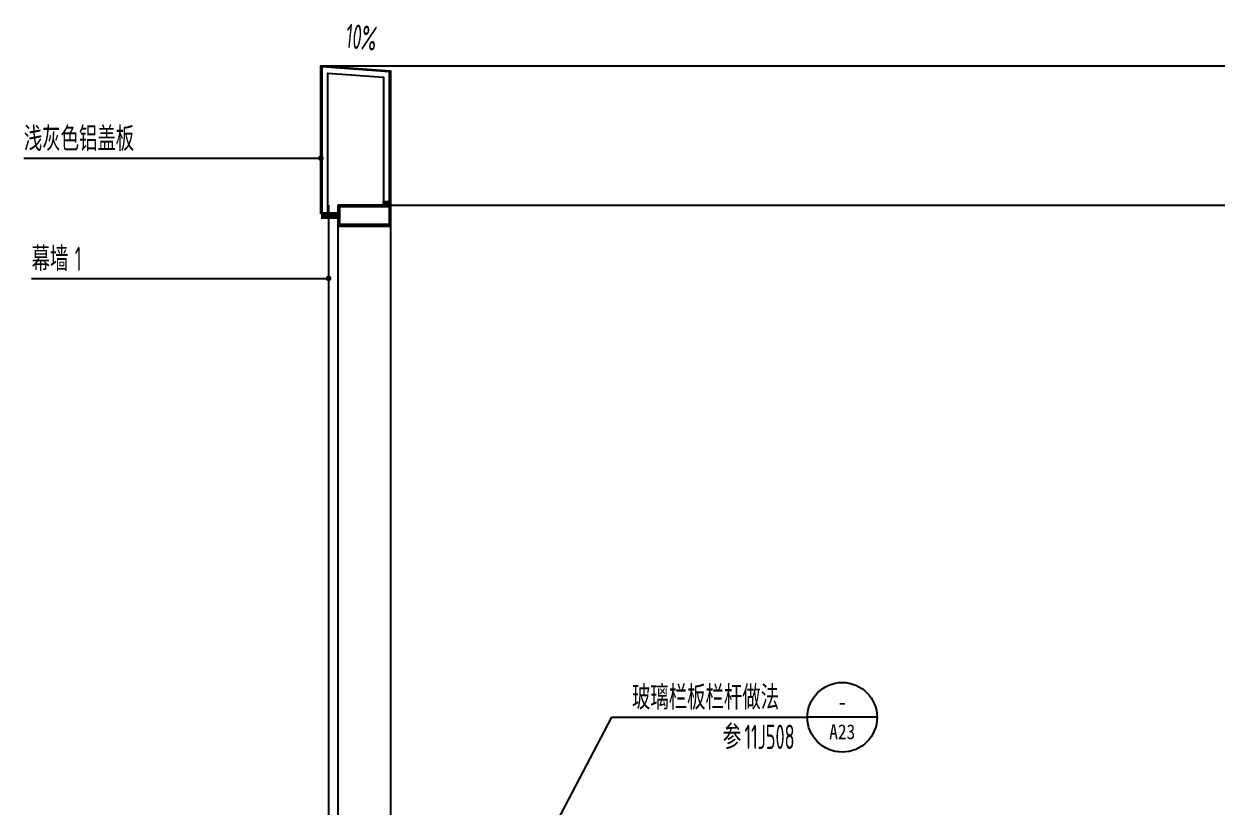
# Model space of a CAD drawing. Extents: x 198753 to 882193, y -399300 to 132460.
# Drawn here: x 356412 to 359836, y -59169 to -56925 of the extents above; entities that cross this region are included whole.
import ezdxf
from ezdxf.enums import TextEntityAlignment as Align

# ---------------------------------------------------------------- set-up
doc = ezdxf.new("R2010")
doc.units = 0
doc.header["$LTSCALE"] = 1000
doc.header["$MEASUREMENT"] = 0
for name, color, linetype in [('00-图签', 7, 'Continuous'), ('01-标注_符号', 200, 'Continuous'), ('02-TEXT_标注', 130, 'Continuous'), ('A-D-玻璃剖线', 130, 'Continuous'), ('A-D-金属剖线', 200, 'Continuous'), ('A-D-金属看线', 205, 'Continuous'), ('A-D_龙骨', 131, 'Continuous'), ('A-金属背板', 30, 'Continuous'), ('钢龙骨', 173, 'Continuous')]:
    doc.layers.add(name, color=color, linetype=linetype)
doc.styles.add('_TCH_DIM', font='ROS1', dxfattribs={"width": 0.8, "bigfont": 'JD'})
doc.styles.add('_TCH_LABEL', font='STXIHEI.TTF', dxfattribs={"width": 0.75})

# ---------------------------------------------------------------- blocks, each defined once
blk = doc.blocks.new('A$C643B6CAF')
at = {"layer": '钢龙骨', "const_width": 10}
blk.add_lwpolyline([(0, -1.6), (-28, -1.6)], dxfattribs=at)
at = {"layer": '钢龙骨'}
for points in [[(0, 28.4), (0, -31.6), (150, -31.6), (150, 28.4)], [(4, 24.4), (4, -27.6), (146, -27.6), (146, 24.4)]]:
    blk.add_lwpolyline(points, close=True, dxfattribs=at)
blk = doc.blocks.new('*U30')
at = {"layer": '01-标注_符号'}
blk.add_lwpolyline([(-850, -510.3), (28, -510.3)], dxfattribs=at)
at = {"layer": '01-标注_符号', "const_width": 8}
blk.add_lwpolyline([(24, -510.3, 1), (32, -510.3, 1)], format="xyb", close=True, dxfattribs=at)
at = {"layer": 'A-D-玻璃剖线'}
for points in [[(0, 3300), (0, -2300)], [(28, -2300), (28, 3300)]]:
    blk.add_lwpolyline(points, dxfattribs=at)
at = {"layer": 'A-金属背板'}
blk.add_lwpolyline([(38, -60), (48, -60), (48, -900), (38, -900)], close=True, dxfattribs=at)
at = {"layer": '钢龙骨'}
blk.add_lwpolyline([(178, 3300), (178, -2300)], dxfattribs=at)
for p in [(28, 871.8), (28, -28.4)]:
    blk.add_blockref('A$C643B6CAF', p, dxfattribs=at)
at = {"layer": '钢龙骨', "xscale": -1, "rotation": 180}
blk.add_blockref('A$C643B6CAF', (28.1, -931.6), dxfattribs=at)
at = {"layer": '02-TEXT_标注', "style": '_TCH_DIM'}
for s, height, width, p in [('幕墙', 69.46, 0.8, (-850, -489.3)), ('2', 70, 0.64, (-725.8, -489.3))]:
    blk.add_text(s, height=height, dxfattribs=dict(at, width=width)).set_placement(p)
blk = doc.blocks.new('kyuhtr')
at = {"const_width": 20}
blk.add_lwpolyline([(50, 0), (0, 0)], dxfattribs=at)
blk.add_lwpolyline([(50, -30), (200, -30), (200, 30), (50, 30)], close=True)
blk = doc.blocks.new('hytkuy1')
at = {"layer": '钢龙骨'}
h = blk.add_hatch(color=256, dxfattribs=at)
h.dxf.hatch_style = 1
h.paths.add_polyline_path([(178, -400), (158, -400), (158, -390), (178, -390)])
at = {"layer": '01-标注_符号'}
blk.add_lwpolyline([(1, 35.2, 0, 0, 0), (110.1, 23.7, 16, 0, 0), (169.7, 17.4, 0, 0, 0)], format="xyseb", dxfattribs=at)
blk.add_lwpolyline([(-874.9, -265.5), (-22, -265.5)], dxfattribs=at)
at = {"layer": '01-标注_符号', "const_width": 8}
blk.add_lwpolyline([(-26, -265.5, 1), (-18, -265.5, 1)], format="xyb", close=True, dxfattribs=at)
at = {"layer": 'A-D-金属剖线'}
for points in [[(-22, -424.8), (-22, 0), (178, -14.9), (178, -400)], [(175, -390), (175, -17.9), (-19, -3), (-19, -424.8), (-22, -424.8)], [(-2, -424.8), (-2, -21.7), (158, -33.3), (158, -400)]]:
    blk.add_lwpolyline(points, dxfattribs=at)
at = {"layer": 'A-D-金属看线'}
for p, q in [((-22, 0), (5350, 0)), ((178, -400), (5350, -400))]:
    blk.add_line(p, q, dxfattribs=at)
at = {"layer": '钢龙骨'}
blk.add_lwpolyline([(178, -400), (158, -400), (158, -390), (178, -390), (178, -400)], dxfattribs=at)
at = {"layer": 'A-D_龙骨'}
blk.add_blockref('kyuhtr', (-22, -430), dxfattribs=at)
at = {"layer": '钢龙骨', "xscale": -1, "rotation": 180}
blk.add_blockref('A$C643B6CAF', (28, -431.6), dxfattribs=at)
at = {"layer": '02-TEXT_标注', "style": '_TCH_DIM', "width": 0.64}
blk.add_text('10%', height=70, rotation=353.9862, dxfattribs=at).set_placement((46.8, 51.5))
at = {"layer": '02-TEXT_标注', "style": '_TCH_DIM', "width": 0.8}
blk.add_text('浅灰色铝盖板', height=69.46, dxfattribs=at).set_placement((-874.9, -244.5))
blk = doc.blocks.new('*U319')
at = {"layer": '01-标注_符号'}
for p, q in [((171.5, 850.1), (393.4, 1270.8)), ((393.4, 1270.8), (954.9, 1270.8)), ((1154.9, 1270.8), (954.9, 1270.8))]:
    blk.add_line(p, q, dxfattribs=at)
blk.add_circle((1054.9, 1270.8), 100, dxfattribs=at)
at = {"layer": '02-TEXT_标注', "style": '_TCH_DIM'}
for s, height, width, p in [('玻璃栏板栏杆做法', 69.46, 0.8, (451.2, 1292.9)), ('参', 69.5, 0.8, (712, 1179.8)), ('11J508', 70, 0.64, (774.1, 1179.8))]:
    blk.add_text(s, height=height, dxfattribs=dict(at, width=width)).set_placement(p)
at = {"layer": '02-TEXT_标注', "style": '_TCH_LABEL'}
for s, height, width, p, p2 in [('-', 53.2, 1.491848, (1041.7, 1289.2), (1068.1, 1289.2)), ('A23', 42.68, 0.94371, (1017.5, 1208.1), (1092.3, 1208.1))]:
    blk.add_text(s, height=height, dxfattribs=dict(at, width=width)).set_placement(p, p2, align=Align.FIT)

msp = doc.modelspace()

# ---------------------------------------------------------------- linework, layer by layer
at = {"layer": '01-标注_符号', "const_width": 8}
msp.add_lwpolyline([(357283.2, -57655.1, 1), (357291.2, -57655.1, 1)], format="xyb", close=True, dxfattribs=at)
at = {"layer": '01-标注_符号'}
msp.add_lwpolyline([(356434.6, -57655.1), (357287.2, -57655.1)], dxfattribs=at)

# ---------------------------------------------------------------- block references
for name, p in [('hytkuy1', (357287.2, -57044.9)), ('*U319', (357707.2, -60185.1))]:
    msp.add_blockref(name, p)
at = {"layer": '00-图签'}
msp.add_blockref('*U30', (357287.2, -60744.9), dxfattribs=at)

# ---------------------------------------------------------------- texts
at = {"layer": '02-TEXT_标注', "style": '_TCH_DIM'}
for s, height, width, p in [('幕墙', 69.46, 0.8, (356434.6, -57634.1)), ('1', 70, 0.64, (356558.7, -57634.1))]:
    msp.add_text(s, height=height, dxfattribs=dict(at, width=width)).set_placement(p)

doc.saveas('drawing.dxf')
